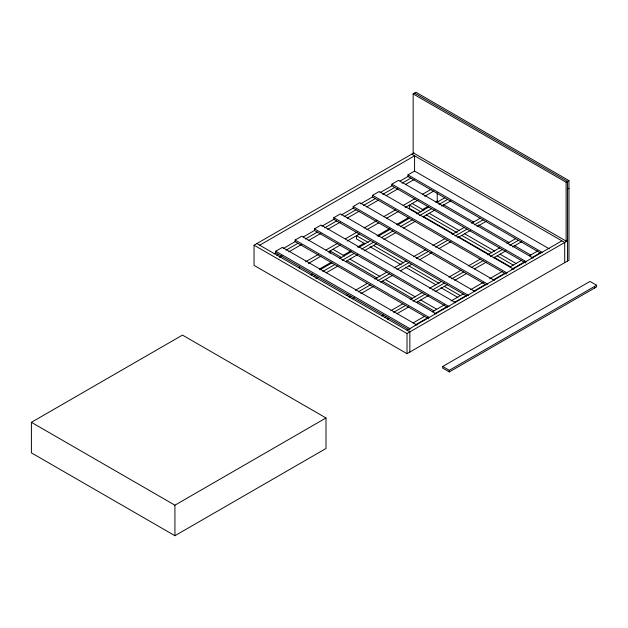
<?xml version="1.0" encoding="UTF-8"?>
<svg xmlns="http://www.w3.org/2000/svg" width="628" height="628" viewBox="0 0 628 628"><rect width="100%" height="100%" fill="white"/><g stroke="black" fill="none" stroke-linecap="round" stroke-linejoin="round"><path stroke-width="0.94" d="M567.539 240.296L566.126 241.113L413.153 152.8L413.153 93.925L415.987 92.285L568.96 180.605L568.96 260.196L407.023 353.69L254.05 265.377L254.05 245.203L413.868 152.934M259.717 245.203L414.574 155.799L414.574 171.067L549.178 248.774M409.464 330.022L275.771 252.841L275.771 251.2L282.38 247.385L416.984 325.1M428.814 318.851L295.129 241.662L295.129 240.029L301.738 236.207L436.342 313.921M447.348 307.194L314.479 230.484L314.479 228.851L321.089 225.036L455.7 302.751M466.706 296.016L333.837 219.313L333.837 217.673L340.447 213.858L475.051 291.573M486.056 284.845L353.195 208.135L353.195 206.502L359.805 202.679L494.409 280.394M506.247 274.146L372.553 196.957L372.553 195.324L379.163 191.509L513.767 269.224M525.605 262.967L391.911 185.786L391.911 184.145L398.521 180.33L533.125 258.045M540.826 253.225L407.965 176.515L407.965 174.882L414.574 171.067M274.075 253.814L275.771 252.841M283.173 248.562L295.129 241.662M303.332 236.929L314.479 230.484M321.889 226.213L333.837 219.313M341.247 215.035L353.195 208.135M360.605 203.857L372.553 196.957M379.964 192.686L391.911 185.786M400.091 181.06L407.965 176.515M276.909 255.447L278.604 254.473M286.007 250.195L297.955 243.295M305.365 239.025L317.313 232.125M324.723 227.846L336.671 220.946M344.081 216.668L356.029 209.768M363.439 205.497L375.387 198.597M382.79 194.319L394.745 187.419M402.14 183.148L410.798 178.148M279.476 257.237L282.011 255.777M288.778 251.867L301.471 244.535M308.246 240.626L320.939 233.302M327.706 229.393L340.4 222.061M347.166 218.159L359.02 211.314M366.634 206.918L378.48 200.081M386.094 195.685L397.94 188.84M405.562 184.444L414.017 179.561M305.593 261.782L318.31 254.442M325.932 250.038L337.801 243.193M345.424 238.789L357.285 231.936M364.067 228.027L376.776 220.687M383.559 216.77L395.42 209.925M403.05 205.521L414.912 198.668M422.542 194.264L431.012 189.373M31.4 422.322L182.481 335.093L326.003 417.958L326.003 448.486L174.929 535.715L31.4 452.851L31.4 422.322L174.929 505.187L326.003 417.958M308.379 263.446L320.884 256.224M328.397 251.891L340.486 244.912M347.229 241.019L359.334 234.032M366.925 229.652L378.723 222.838M386.613 218.277L398.419 211.463M405.162 207.57L418.052 200.128M424.724 196.274L433.901 190.983M319.448 269.051L331.309 262.206M343.171 255.353L350.801 250.949M357.575 247.04L364.358 243.122M377.067 235.783L389.784 228.443M396.558 224.534L408.42 217.681M421.985 209.854L427.911 206.431M435.542 202.028L437.237 201.046L438.925 202.02M310.907 275.072L312.595 274.098M319.997 269.82L331.953 262.92M339.356 258.65L351.311 251.75M358.714 247.471L370.661 240.571M378.072 236.293L390.019 229.393M397.43 225.122L409.377 218.222M416.788 213.944L428.736 207.044M436.923 202.318L444.789 197.773M313.733 276.713L315.429 275.731M322.831 271.461L334.787 264.561M342.189 260.282L354.137 253.382M361.547 249.104L373.495 242.204M381.698 237.47L392.853 231.033M400.264 226.755L412.211 219.855M419.622 215.577L431.569 208.677M438.964 204.406L447.623 199.414M315.9 278.73L318.38 277.301M326.207 272.78L337.888 266.036M345.392 261.703L357.481 254.725M364.224 250.831L376.329 243.845M383.92 239.464L395.719 232.65M403.616 228.09L415.414 221.276M423.005 216.896L435.047 209.94M441.72 206.086L450.896 200.795M346.311 295.521L348.006 294.54M355.409 290.269L367.356 283.369M374.767 279.091L386.715 272.191M394.125 267.913L406.073 261.012M413.483 256.742L425.431 249.842M432.841 245.564L444.789 238.664M452.199 234.385L464.147 227.485M471.542 223.215L480.2 218.222M349.144 297.154L350.832 296.18M358.243 291.902L370.19 285.002M377.601 280.724L389.548 273.824M396.959 269.553L408.906 262.653M416.317 258.375L428.265 251.475M435.667 247.196L447.623 240.296M455.025 236.026L466.981 229.126M474.375 224.855L483.034 219.855M352.135 298.7L354.616 297.264M360.778 293.708L373.291 286.486M380.804 282.153L392.893 275.166M400.476 270.786L411.74 264.286M419.331 259.906L431.978 252.605M439.019 248.531L450.825 241.717M457.569 237.824L470.458 230.39M477.131 226.535L486.308 221.237M413.153 93.925L566.126 182.238L568.96 180.605M567.539 189.052L568.96 188.235M381.722 315.963L383.41 314.989M390.82 310.711L402.768 303.811M410.178 299.532L422.126 292.632M429.536 288.354L441.484 281.462M448.894 277.184L460.842 270.283M468.245 266.005L480.2 259.105M487.603 254.827L499.558 247.934M506.953 243.664L515.612 238.664M384.556 317.595L386.244 316.622M393.654 312.344L405.602 305.444M413.012 301.165L424.96 294.273M432.362 289.995L444.318 283.095M451.72 278.816L463.676 271.916M471.079 267.638L483.034 260.746M490.437 256.467L502.392 249.567M509.787 245.297L518.438 240.296M387.547 319.142L389.195 318.192M397.029 313.67L408.702 306.927M416.207 302.594L428.296 295.615M435.039 291.722L447.152 284.727M454.735 280.347L466.541 273.533M474.43 268.98L486.237 262.166M493.82 257.786L505.87 250.831M512.542 246.977L521.711 241.678M413.075 322.933L424.756 316.19M432.26 311.857L444.349 304.878M451.092 300.985L463.205 293.998M470.788 289.618L483.434 282.317M489.644 278.73L502.29 271.429M509.873 267.049L521.915 260.094M529.428 255.761L537.764 250.949M415.132 325.021L427.841 317.682M434.623 313.772L446.484 306.919M454.107 302.515L465.976 295.67M473.598 291.266L485.468 284.413M493.09 280.01L504.951 273.164M511.734 269.247L524.443 261.907M531.225 257.998L540.543 252.613M407.023 330.25L561.879 240.846M254.05 245.203L407.023 333.523L567.539 240.846M442.685 366.477L589.99 281.43L596.6 285.245L596.6 286.878L449.295 371.925L442.685 368.11L442.685 366.477L449.295 370.292L596.6 285.245M414.574 93.101L567.539 181.421L567.539 261.012M411.74 154.166L564.705 242.479L564.705 262.653M407.965 174.882L542.568 252.589M443.148 204.461L473.543 222.014M478.615 224.934L509.01 242.486M514.081 245.415L530.966 255.164M391.911 184.145L526.515 261.86M412.211 203.503L423.876 210.231M429.207 213.316L459.28 230.672M464.618 233.757L494.691 251.121M500.029 254.199L516.083 263.47M421.043 211.871L409.377 205.136L409.377 208.41L418.672 213.771M426.373 214.949L457.278 232.792M461.784 235.39L491.857 252.754M497.195 255.839L513.249 265.102M422.887 216.205L453.29 233.757M458.361 236.685L489.605 254.725M493.828 257.158L510.713 266.908M372.553 195.324L507.157 273.039M353.195 206.502L487.799 284.209M333.837 217.673L468.441 295.388M368.165 242.4L356.5 235.665L356.5 238.938L364.947 243.813M373.495 245.477L403.569 262.842M408.906 265.919L438.98 283.283M444.318 286.368L460.371 295.631M370.01 246.733L401.261 264.773M405.476 267.214L435.879 284.767M440.95 287.687L457.836 297.444M314.479 228.851L449.091 306.566M332.895 249.292L344.56 256.028M349.89 259.105L379.964 276.469M385.302 279.546L415.375 296.911M420.713 299.996L436.766 309.259M341.726 257.661L330.061 250.933L330.061 253.382M347.056 260.746L377.13 278.102M382.468 281.187L412.541 298.543M417.879 301.628L433.932 310.899M295.129 240.029L428.885 317.25M275.771 251.2L410.374 328.915M256.883 243.57L409.849 331.882L409.849 352.057M594.551 286.431L594.551 288.064M566.126 182.238L566.126 241.113M449.295 370.292L449.295 371.925M437.237 192.741L437.237 201.046M407.023 333.523L407.023 353.69M299.375 266.296L299.375 268.14M174.929 505.187L174.929 535.715"/></g></svg>
